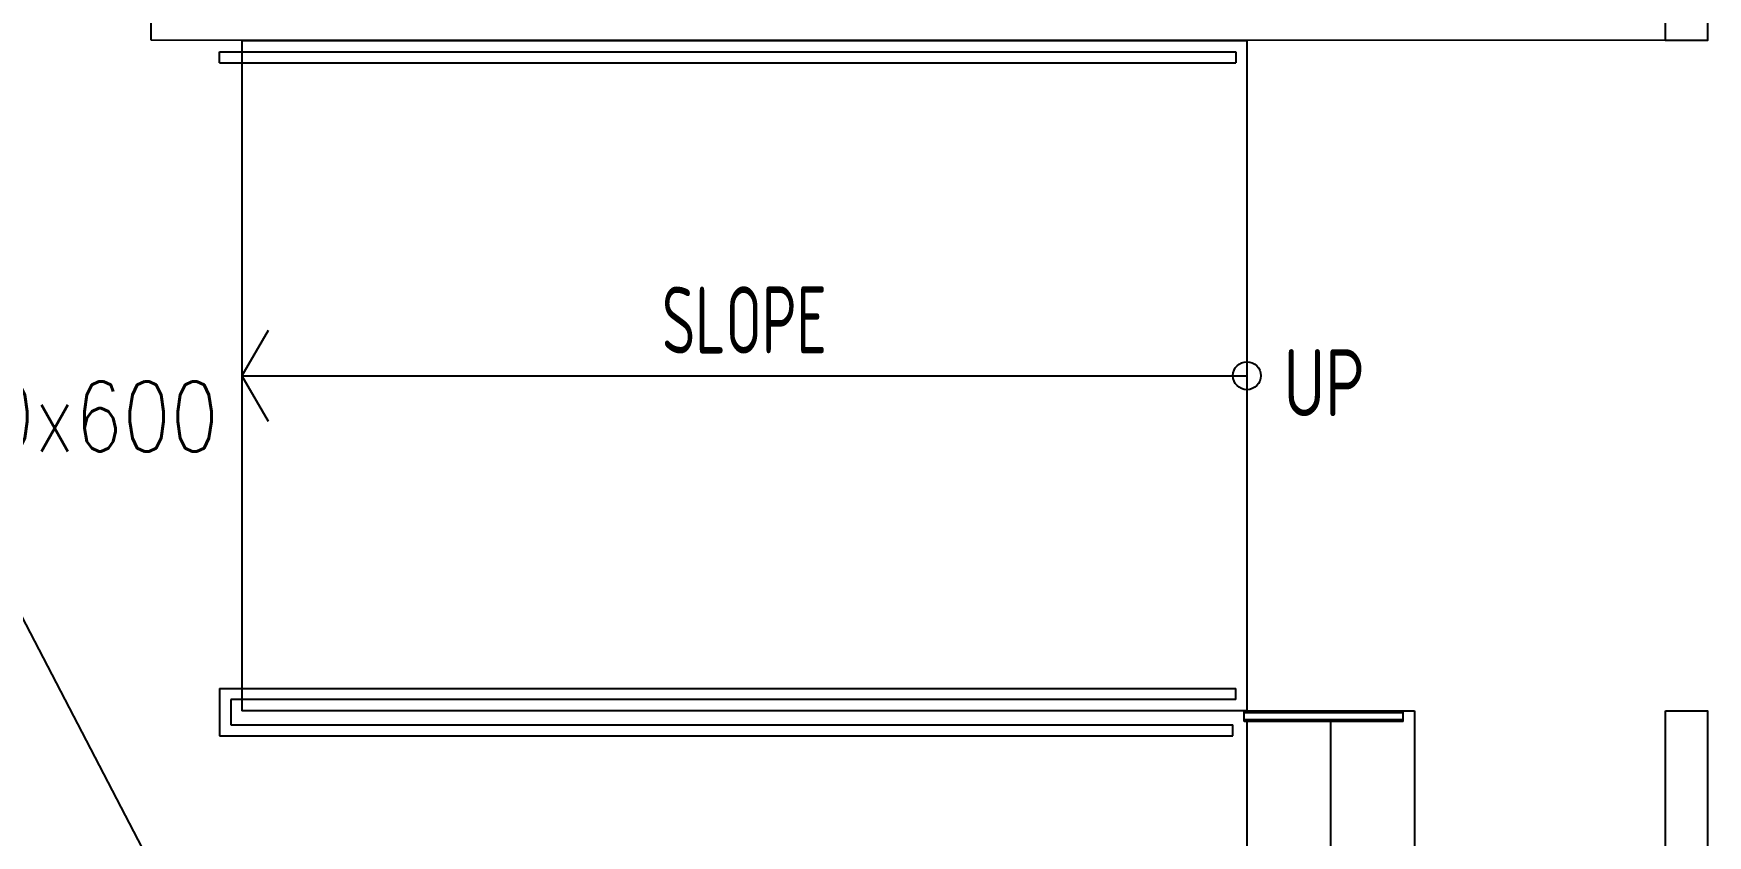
# Model space of a CAD drawing. Extents: x 225000 to 2157367, y 208400 to 840900.
# Drawn here: x 505979 to 511976, y 396956 to 399828 of the extents above; entities that cross this region are included whole.
import ezdxf
from ezdxf.enums import TextEntityAlignment as Align

# ---------------------------------------------------------------- set-up
doc = ezdxf.new("R2010")
doc.units = 0
doc.header["$LTSCALE"] = 10
doc.linetypes.add('XFM2D20-DC$0$HIDDEN', pattern=[0.3, 0.2, -0.1])
for name, color, linetype in [('XFDP20-DC-PH1$0$A-ST-txt (PH1)', 1, 'Continuous'), ('XFDP20-DC-PH1$0$A-STAIR (PH1)', 2, 'Continuous'), ('XFDP20-DC-PH1$0$A-W-P3 (PH1)', 2, 'Continuous'), ('XFM2D20-DC$0$M-DUCT-TEXT', 4, 'Continuous')]:
    doc.layers.add(name, color=color, linetype=linetype)
doc.styles.add('XFDP20-DC-PH1$0$AA-TXT', font='isocp.shx', dxfattribs={"width": 0.8, "bigfont": 'china.shx'})
doc.styles.add('XFM2D20-DC$0$aa-txt', font='simplex.shx', dxfattribs={"width": 0.8, "bigfont": 'CHINA.shx'})

# ---------------------------------------------------------------- blocks, each defined once
blk = doc.blocks.new('Data Center Layout_L20')
blk.add_line((511425.59, 187202.31), (498925.59, 211202.31))
for points in [[(511825.59, 209827.31), (511975.59, 209827.31), (511975.59, 199802.31), (511825.59, 199802.31)], [(511825.59, 197402.31), (511975.59, 197402.31), (511975.59, 194852.31), (511575.59, 194852.31), (511575.59, 188502.31), (511425.59, 188502.31), (511425.59, 195002.31), (511825.59, 195002.31)]]:
    blk.add_lwpolyline(points, close=True)
blk = doc.blocks.new('XFDP20-DC-PH1')
at = {"layer": 'XFDP20-DC-PH1$0$A-ST-txt (PH1)'}
for p, q in [((506819.3, 198764.7, 0), (506725.6, 198602.3, 0)), ((506725.6, 198602.3, 0), (510325.6, 198602.3, 0)), ((506725.6, 198602.3, 0), (506819.3, 198439.9, 0))]:
    blk.add_line(p, q, dxfattribs=at)
blk.add_circle((510325.6, 198602.3, 0), 50, dxfattribs=at)
at = {"layer": 'XFDP20-DC-PH1$0$A-STAIR (PH1)'}
for p, q in [((506645.6, 199762.3, 0), (510285.6, 199762.3, 0)), ((506645.6, 199722.3, 0), (506645.6, 199762.3, 0)), ((506725.6, 199802.3, 0), (506725.6, 197402.3, 0)), ((506725.6, 199802.3, 0), (510325.6, 199802.3, 0)), ((510285.6, 199762.3, 0), (510285.6, 199722.3, 0)), ((510325.6, 199802.3, 0), (510325.6, 197402.3, 0)), ((506645.6, 199722.3, 0), (510285.6, 199722.3, 0)), ((506645.6, 197482.3, 0), (510285.6, 197482.3, 0)), ((506645.6, 197482.3, 0), (506645.6, 197312.3)), ((510285.6, 197442.3, 0), (510285.6, 197482.3, 0)), ((510285.6, 197442.3, 0), (506685.6, 197442.3, 0)), ((506685.6, 197442.3, 0), (506685.6, 197352.3)), ((506685.6, 197352.3, 0), (510275.6, 197352.3, 0)), ((510325.6, 197402.3, 0), (506725.6, 197402.3, 0)), ((510275.6, 197312.3, 0), (510275.6, 197352.3, 0)), ((510315.6, 197402.3, 0), (510885.6, 197402.3, 0)), ((510315.6, 197364.3, 0), (510315.6, 197402.3, 0)), ((510315.6, 197395.8, 0), (510885.6, 197395.8, 0)), ((510315.6, 197370.8, 0), (510885.6, 197370.8, 0)), ((510885.6, 197364.3, 0), (510315.6, 197364.3, 0)), ((510325.6, 197402.3, 0), (510925.6, 197402.3, 0)), ((510325.6, 197364.3, 0), (510325.6, 196240.3, 0)), ((510625.6, 197364.3, 0), (510625.6, 196240.3, 0)), ((510885.6, 197364.3, 0), (510885.6, 197402.3, 0)), ((510925.6, 197402.3, 0), (510925.6, 196202.3, 0)), ((506645.6, 197312.3, 0), (510275.6, 197312.3, 0))]:
    blk.add_line(p, q, dxfattribs=at)
at = {"layer": 'XFDP20-DC-PH1$0$A-W-P3 (PH1)'}
for p, q in [((506400.6, 199803.7, 0), (506400.6, 205225.4, 0)), ((511825.6, 199802.3), (506400.6, 199803.7, 0))]:
    blk.add_line(p, q, dxfattribs=at)
at = {"layer": 'XFDP20-DC-PH1$0$A-ST-txt (PH1)', "style": 'XFDP20-DC-PH1$0$AA-TXT'}
for s, width, p in [('SLOPE', 0.7, (508525.6, 198802.3, 0)), ('UP', 0.8, (510602.5, 198577.3, 0))]:
    blk.add_text(s, height=240, dxfattribs=dict(at, width=width)).set_placement(p, align=Align.MIDDLE)
blk = doc.blocks.new('XFM2D20-DC')
at = {"layer": 'XFM2D20-DC$0$M-DUCT-TEXT', "color": 252, "linetype": 'XFM2D20-DC$0$HIDDEN', "style": 'XFM2D20-DC$0$aa-txt', "width": 0.8}
blk.add_text('RA 1000x600', height=250, dxfattribs=at).set_placement((504824.7, 198331.1))

msp = doc.modelspace()

# ---------------------------------------------------------------- block references
for name in ['XFM2D20-DC', 'Data Center Layout_L20', 'XFDP20-DC-PH1']:
    msp.add_blockref(name, (0, 200000))

doc.saveas('drawing.dxf')
